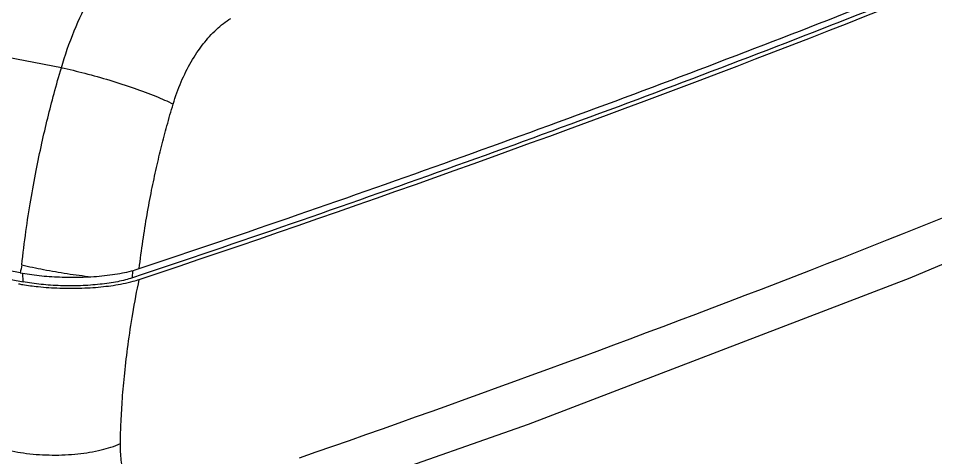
# Model space of a CAD drawing. Header units: millimetres. Extents: x -2947 to 97, y -3022 to 322.
# Drawn here: x -1309.03 to -1267.92, y -2032.64 to -2012.95 of the extents above; entities that cross this region are included whole.
import ezdxf

# ---------------------------------------------------------------- set-up
doc = ezdxf.new("R2010")
doc.units = ezdxf.units.MM
doc.layers.get('0').update_dxf_attribs({"linetype": 'CONTINUOUS'})

msp = doc.modelspace()

# ---------------------------------------------------------------- linework, layer by layer
at = {"color": 7}
for p, q in [((-1307.106, -2015.159), (-1390.044, -1999.386)), ((-1308.947, -2024.351), (-1391.822, -2008.589)), ((-1391.631, -2009.007), (-1308.822, -2024.756)), ((-1269.065, -2024.577), (-1253.135, -2017.883)), ((-1303.925, -2024.581), (-1303.897, -2024.249)), ((-1308.822, -2024.756), (-1308.836, -2024.369)), ((-1286.176, -2031.139), (-1269.065, -2024.577)), ((-1304.057, -2037.411), (-1286.176, -2031.139))]:
    msp.add_line(p, q, dxfattribs=at)
for centre, radius, start, end in [((-1470.401, -1518.017), 543.149, 291.33502, 293.78537), ((-1258.439, -2033.553), 51.339, 169.2745, 169.6749), ((-1507.797, -1421.775), 646.401, 289.086218, 291.318922), ((-1305.203, -2019.895), 5.016, 285.2383, 288.4337), ((-1307.25, -2015.456), 9.557, 259.2381, 260.4226)]:
    msp.add_arc(centre, radius, start, end, dxfattribs=at)
msp.add_ellipse((-1848.898, -1896.328), major_axis=(703.112, -6.332), ratio=0.27887, start_param=-0.680742, end_param=-0.551031, dxfattribs=at)
for points, start_tangent, end_tangent in [([(-1303.616, -2024.167), (-1296.499, -2021.747), (-1289.528, -2019.293), (-1282.704, -2016.808), (-1276.028, -2014.29), (-1269.503, -2011.742), (-1263.13, -2009.163), (-1256.91, -2006.555), (-1250.846, -2003.917)], (0.948383, 0.317128), (0.914307, 0.405021)), ([(-1251.118, -2004.321), (-1257.186, -2006.96), (-1263.409, -2009.569), (-1269.786, -2012.149), (-1276.315, -2014.699), (-1282.995, -2017.217), (-1289.824, -2019.704), (-1296.801, -2022.159), (-1303.925, -2024.581)], (-0.914307, -0.405021), (-0.948411, -0.317042)), ([(-1307.106, -2015.159), (-1306.528, -2013.506), (-1305.802, -2011.993), (-1304.951, -2010.666), (-1304.004, -2009.571), (-1302.99, -2008.742)], (0.280103, 0.95997), (0.833736, 0.552164)), ([(-1302.096, -2016.789), (-1301.737, -2015.797), (-1301.284, -2014.89), (-1300.749, -2014.096), (-1300.152, -2013.441), (-1299.511, -2012.947)], (0.286897, 0.957961), (0.848941, 0.528487)), ([(-1308.881, -2023.998), (-1308.695, -2022.5), (-1308.478, -2021.092), (-1308.237, -2019.774), (-1307.982, -2018.549), (-1307.717, -2017.418), (-1307.435, -2016.321), (-1307.106, -2015.159)], (0.108525, 0.994094), (0.283475, 0.95898)), ([(-1307.106, -2015.159), (-1306.058, -2015.406), (-1304.938, -2015.721), (-1303.844, -2016.077), (-1302.869, -2016.443), (-1302.096, -2016.789)], (0.978899, -0.204347), (0.893884, -0.448299)), ([(-1303.616, -2024.167), (-1303.453, -2022.923), (-1303.266, -2021.753), (-1303.06, -2020.656), (-1302.842, -2019.634), (-1302.617, -2018.688), (-1302.375, -2017.766), (-1302.096, -2016.789)], (0.11499, 0.993367), (0.286823, 0.957984)), ([(-1308.881, -2023.998), (-1307.905, -2024.206), (-1306.845, -2024.388), (-1305.779, -2024.531)], (0.973166, -0.230104), (0.993388, -0.114805)), ([(-1305.779, -2024.531), (-1305.288, -2024.492), (-1304.818, -2024.436), (-1304.373, -2024.361), (-1303.969, -2024.27), (-1303.616, -2024.167)], (0.998196, 0.060043), (0.948383, 0.317128)), ([(-1308.947, -2024.351), (-1308.538, -2024.419), (-1308.102, -2024.475), (-1307.647, -2024.516), (-1307.184, -2024.542), (-1306.719, -2024.554), (-1306.251, -2024.55), (-1305.779, -2024.531)], (0.982391, -0.186837), (0.998399, 0.056564)), ([(-1303.925, -2024.581), (-1304.235, -2024.673), (-1304.583, -2024.752), (-1304.964, -2024.818), (-1305.373, -2024.871), (-1305.802, -2024.909), (-1306.246, -2024.932), (-1306.697, -2024.94), (-1307.146, -2024.932), (-1307.589, -2024.909), (-1308.019, -2024.872), (-1308.432, -2024.821), (-1308.822, -2024.756)], (-0.948411, -0.317042), (-0.982391, 0.186837)), ([(-1304.461, -2032.008), (-1304.43, -2031.03), (-1304.37, -2030), (-1304.269, -2028.852), (-1304.118, -2027.582), (-1303.906, -2026.191), (-1303.617, -2024.653)], (0.01804, 0.999837), (0.202328, 0.979318)), ([(-1308.84, -2024.88), (-1308.151, -2024.974), (-1307.181, -2025.04), (-1306.183, -2025.04), (-1305.217, -2024.973), (-1304.343, -2024.841), (-1303.885, -2024.734)], (0.986043, -0.16649), (0.964609, 0.263684)), ([(-1309.724, -2032.251), (-1308.664, -2032.449), (-1307.512, -2032.524), (-1306.364, -2032.471), (-1305.318, -2032.294), (-1304.461, -2032.008)], (0.968055, -0.25074), (0.910567, 0.413363)), ([(-1302.214, -2034.619), (-1302.737, -2034.712), (-1303.224, -2034.632), (-1303.654, -2034.381), (-1304.005, -2033.973), (-1304.264, -2033.424), (-1304.419, -2032.759), (-1304.461, -2032.008)], (-0.947655, -0.319297), (0.017906, 0.99984)), ([(-1306.877, -2037.615), (-1307.27, -2037.505), (-1308.086, -2037.008), (-1308.765, -2036.192), (-1309.278, -2035.093), (-1309.603, -2033.76), (-1309.724, -2032.251)], (-0.982264, 0.187505), (-0.010703, 0.999943))]:
    msp.add_spline(points, degree=3, dxfattribs=dict(at, start_tangent=start_tangent, end_tangent=end_tangent))

doc.saveas('drawing.dxf')
